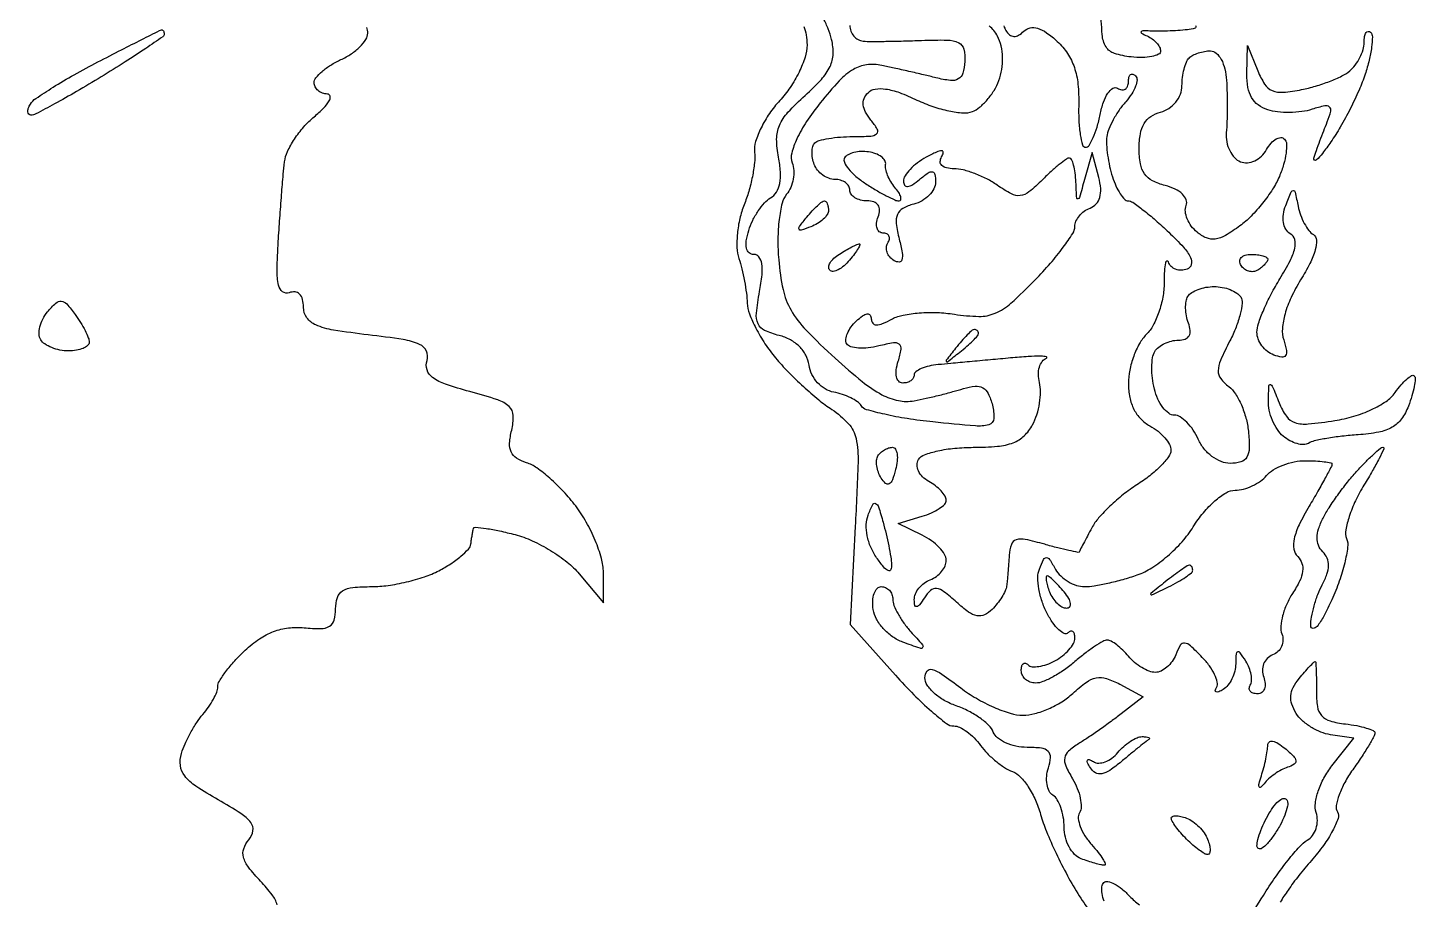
# Model space of a CAD drawing. Extents: x 0 to 102, y 0 to 135.
# Drawn here: x 41.39 to 52.35, y 63.18 to 70.06 of the extents above; entities that cross this region are included whole.
import ezdxf

# ---------------------------------------------------------------- set-up
doc = ezdxf.new("R2010")
doc.units = 0
doc.header["$MEASUREMENT"] = 0

msp = doc.modelspace()

# ---------------------------------------------------------------- linework, layer by layer
for points in [[(47.8836, 70.080741, 0.088139), (47.891612, 70.035643, 0.088466), (47.914664, 69.996129, 0.092169), (47.948988, 69.968237, 0.106529), (47.98935, 69.956354, 0.018665), (48.050806, 69.954096, 0.003159), (48.168244, 69.954908, 0.003449), (48.306279, 69.957688, 0.003062), (48.449851, 69.962449, -0.013321), (48.653726, 69.965025, -0.111188), (48.742891, 69.943633, -0.225437), (48.783497, 69.892421, -0.075675), (48.790921, 69.794765, -0.050789), (48.774436, 69.702431, -0.197831), (48.739182, 69.657821, -0.159904), (48.677161, 69.645618, -0.030776), (48.56307, 69.666897, 0.003326), (48.465642, 69.690663, 0.001974), (48.349219, 69.717759, 0.001976), (48.232888, 69.743866, 0.003404), (48.135818, 69.764557, 0.081507), (48.015102, 69.769454, 0.10651), (47.911018, 69.733298, 0.068997), (47.800398, 69.643049, 0.017939), (47.649876, 69.468924, 0.022609), (47.541527, 69.320861, 0.037136), (47.465454, 69.185586, 0.044592), (47.424199, 69.072188, 0.157843), (47.428273, 68.995816, -0.079919), (47.440793, 68.936174, -0.056122), (47.436348, 68.867594, -0.055572), (47.416606, 68.800919, -0.073588), (47.383786, 68.746881, 0.114764), (47.348363, 68.676133, 0.02897), (47.32545, 68.548588, 0.027627), (47.315453, 68.394002, 0.023118), (47.321516, 68.229693, 0.032253), (47.356312, 67.995657, 0.077339), (47.41899, 67.832341, 0.062402), (47.53686, 67.675821, 0.01556), (47.767345, 67.452518, 0.014479), (47.981289, 67.268814, 0.046771), (48.137135, 67.165127, 0.072549), (48.266698, 67.118016, 0.09768), (48.3912, 67.116875, 0.008699), (48.485185, 67.136218, 0.00566), (48.593065, 67.16167, 0.005692), (48.697797, 67.188904, 0.010784), (48.781399, 67.213611, -0.051718), (48.872126, 67.23253, -0.156936), (48.933045, 67.219603, -0.152144), (48.976141, 67.173192, -0.047697), (49.009147, 67.083081, -0.077611), (49.019977, 66.97608, -0.320445), (48.981636, 66.928106, -0.090483), (48.875664, 66.917917, -0.00488), (48.539081, 66.949779, -0.012326), (48.336793, 66.975978, -0.017503), (48.158641, 67.009952, -0.013628), (48.01543, 67.046627, -0.184311), (47.972934, 67.078432, 0.101992), (47.943238, 67.109238, 0.036001), (47.890014, 67.140315, 0.033945), (47.824919, 67.16697, 0.033764), (47.7567, 67.184628, -0.089428), (47.689147, 67.210376, -0.07193), (47.628899, 67.259713, -0.07052), (47.584083, 67.32519, -0.079466), (47.561509, 67.397958, 0.085257), (47.536264, 67.476142, 0.076841), (47.485717, 67.544631, 0.072149), (47.413595, 67.598057, 0.061983), (47.325486, 67.632202, -0.045617), (47.210597, 67.672465, -0.18246), (47.158983, 67.724472, -0.132298), (47.14563, 67.808506, -0.019992), (47.170543, 67.978558, 0.020233), (47.189878, 68.110982, 0.063925), (47.187806, 68.200452, 0.125333), (47.165835, 68.252391, 0.234469), (47.125914, 68.2722, -0.176918), (47.088194, 68.285978, -0.16653), (47.06707, 68.321192, -0.094227), (47.065745, 68.380308, -0.033881), (47.085281, 68.46255, -0.039017), (47.116231, 68.540275, -0.033604), (47.160249, 68.616421, -0.035032), (47.209904, 68.680221, -0.077731), (47.257524, 68.719066, 0.126297), (47.303229, 68.764313, 0.087102), (47.32938, 68.832669, 0.06478), (47.335105, 68.924507, 0.032579), (47.31976, 69.039848, -0.048719), (47.305468, 69.182245, -0.102868), (47.327674, 69.290489, -0.083964), (47.395026, 69.394443, -0.024892), (47.530382, 69.52797, 0.024913), (47.658538, 69.654406, 0.074975), (47.726966, 69.756017, 0.101105), (47.751317, 69.85489, 0.072168), (47.739434, 69.968588, 0.030845), (47.712645, 70.052249, 0.030411), (47.675661, 70.132388, 0.031896)], [(50.61323, 70.078597, -0.575354), (50.609013, 70.059195, -0.052202), (50.5485, 70.046406, -0.010138), (50.474445, 70.040195, -0.007335), (50.391726, 70.03616, -0.007413), (50.312997, 70.034645, -0.015985), (50.2524, 70.036315, 0.012456), (50.196628, 70.038246, 0.27866), (50.183277, 70.030355, 0.416566), (50.186895, 70.01849, 0.017018), (50.23125, 69.996988, -0.052364), (50.271697, 69.973724, -0.054124), (50.305936, 69.942789, -0.059943), (50.329298, 69.909232, -0.122715), (50.337, 69.878321, -0.288014), (50.320776, 69.852493, -0.062943), (50.268659, 69.835026, -0.047458), (50.19351, 69.827272, -0.028958), (50.10435, 69.831728, -0.049199), (49.972546, 69.859291, -0.182877), (49.906998, 69.910821, -0.116847), (49.875796, 70.008167, -0.015147), (49.865412, 70.227807, 0.031074)], [(43.362427, 63.137036, 0.086887), (43.320857, 63.216804, 0.025113), (43.2306, 63.3231, -0.023092), (43.135309, 63.434411, -0.096728), (43.095667, 63.51265, -0.153349), (43.097574, 63.580271, -0.090293), (43.137583, 63.651358, 0.13477), (43.169662, 63.722276, 0.206028), (43.153236, 63.786742, 0.087103), (43.074871, 63.858462, 0.013841), (42.895558, 63.965878, -0.018259), (42.720368, 64.072938, -0.079448), (42.631116, 64.155028, -0.137357), (42.597124, 64.236424, -0.104715), (42.605464, 64.333089, -0.032325), (42.634204, 64.409589, -0.019999), (42.677197, 64.495501, -0.020033), (42.726678, 64.577296, -0.033723), (42.775307, 64.641061, 0.02816), (42.820044, 64.698391, 0.028497), (42.857863, 64.760165, 0.029724), (42.884366, 64.817508, 0.093652), (42.8922, 64.858964, -0.139132), (42.904888, 64.90368, -0.023067), (42.955875, 64.97835, -0.02379), (43.025971, 65.062797, -0.019061), (43.108966, 65.146947, -0.039793), (43.221074, 65.236616, -0.057697), (43.333409, 65.295074, -0.061844), (43.449898, 65.323709, -0.055562), (43.574266, 65.324518, 0.026858), (43.705058, 65.317867, 0.135486), (43.774852, 65.33735, 0.194067), (43.811108, 65.385454, 0.065719), (43.8228, 65.474024, -0.078913), (43.836901, 65.562815, -0.178327), (43.878454, 65.615485, -0.114175), (43.959139, 65.642452, -0.023799), (44.10923, 65.6496, 0.035716), (44.236547, 65.658706, 0.02266), (44.382702, 65.686529, 0.022738), (44.524447, 65.72712, 0.038573), (44.63798, 65.775317, 0.024164), (44.731528, 65.82974, 0.030329), (44.812225, 65.889304, 0.031306), (44.871767, 65.945793, 0.157908), (44.890875, 65.986817, -0.006319), (44.8957, 66.022262, -0.006186), (44.90145, 66.057824, -0.006108), (44.907262, 66.088899, -0.023144), (44.912025, 66.108081, -0.35937), (44.928295, 66.119001, -0.011512), (45.012686, 66.108663, -0.017399), (45.117457, 66.08963, -0.010585), (45.23985, 66.060241, -0.043551), (45.375213, 66.011766, -0.029589), (45.5197, 65.934682, -0.029869), (45.651336, 65.84288, -0.051452), (45.74703, 65.74981), (45.93696, 65.5227), (45.93738, 65.760995, 0.068703), (45.92216, 65.872692, 0.030415), (45.873342, 66.013637, 0.029391), (45.802588, 66.158993, 0.034972), (45.718789, 66.286428, 0.025139), (45.622534, 66.400272, 0.024471), (45.51451, 66.504962, 0.025238), (45.410656, 66.587296, 0.078292), (45.33092, 66.627159, -0.063781), (45.251928, 66.663839, -0.145748), (45.20907, 66.71278, -0.126753), (45.196623, 66.782118, -0.042865), (45.213117, 66.884177, 0.067705), (45.226002, 67.000088, 0.203006), (45.193819, 67.071184, 0.108058), (45.103111, 67.124316, 0.013315), (44.881765, 67.189879, -0.016184), (44.690144, 67.247836, -0.075892), (44.588176, 67.300607, -0.15921), (44.544841, 67.360549, -0.15562), (44.544734, 67.435129, 0.186574), (44.540126, 67.509871, 0.184613), (44.486425, 67.562487, 0.064558), (44.356189, 67.600099, 0.009166), (44.079556, 67.637357, -0.010758), (43.80684, 67.674971, -0.061111), (43.666311, 67.715479, -0.137606), (43.595492, 67.772305, -0.156533), (43.569, 67.854851, 0.059596), (43.561509, 67.917477, 0.135646), (43.538539, 67.958759, 0.176335), (43.502263, 67.976029, 0.115927), (43.455962, 67.969713, -0.264243), (43.404612, 67.977488, -0.17555), (43.372364, 68.02935, -0.057374), (43.361089, 68.148809, -0.010123), (43.37028, 68.374218, -0.002215), (43.382385, 68.558953, -0.002212), (43.396131, 68.743656, -0.002163), (43.409545, 68.904841, -0.008742), (43.419868, 69.002939, -0.078739), (43.443363, 69.084805, -0.035863), (43.497697, 69.182325, -0.034374), (43.57102, 69.279029, -0.039917), (43.6536, 69.359674, 0.023857), (43.72771, 69.427542, 0.061907), (43.771908, 69.484728, 0.170638), (43.779082, 69.520804, 0.365727), (43.75935, 69.538385, -0.07983), (43.718955, 69.545984, -0.089137), (43.684664, 69.565757, -0.097837), (43.661717, 69.594433, -0.120535), (43.6536, 69.627614, -0.171894), (43.667676, 69.667348, -0.044326), (43.715728, 69.716951, -0.039814), (43.784139, 69.767155, -0.031507), (43.8651, 69.810393, 0.041165), (43.946026, 69.855639, 0.047285), (44.014472, 69.91174, 0.053401), (44.061688, 69.969771, 0.145081), (44.0766, 70.02008, 0.077544), (44.069845, 70.063371, 0.090101)], [(47.520349, 70.072552, -0.058062), (47.53901, 70.005578, -0.038958), (47.5452, 69.926259, -0.078745), (47.529996, 69.830319, -0.03534), (47.48193, 69.711696, -0.033866), (47.412243, 69.590922, -0.039111), (47.329814, 69.486712, 0.037021), (47.248627, 69.384949, 0.03613), (47.182599, 69.271521, 0.038415), (47.139675, 69.16347, 0.099593), (47.131114, 69.080503, -0.051), (47.130594, 68.996723, -0.021946), (47.113654, 68.886131, -0.021443), (47.085137, 68.768971, -0.026507), (47.048245, 68.662876, 0.040375), (47.014488, 68.556369, 0.032735), (46.995297, 68.438042, 0.033832), (46.992192, 68.325972, 0.069785), (47.007795, 68.239876, -0.020603), (47.030918, 68.158675, -0.013056), (47.051446, 68.062417, -0.013111), (47.06668, 67.966668, -0.023523), (47.073399, 67.887369, 0.082033), (47.090583, 67.803113, 0.028104), (47.141681, 67.689021, 0.027055), (47.213258, 67.567242, 0.028125), (47.296719, 67.455543, 0.019201), (47.396272, 67.345708, 0.013387), (47.516453, 67.229338, 0.013527), (47.637902, 67.123789, 0.0271), (47.740279, 67.04848, -0.06169), (47.872865, 66.936062, -0.137317), (47.932455, 66.819153, -0.058324), (47.948005, 66.629796, -0.00462), (47.925893, 66.125491), (47.884766, 65.351068), (48.243733, 64.94994, 0.013042), (48.388589, 64.796328, 0.01801), (48.526908, 64.666788, 0.01474), (48.646516, 64.568646, 0.16717), (48.703653, 64.549306, -0.114461), (48.750172, 64.538755, -0.04395), (48.807424, 64.504529, -0.040604), (48.865394, 64.454921, -0.039533), (48.915153, 64.396179, 0.037904), (48.96793, 64.333461, 0.02771), (49.035169, 64.272056, 0.028218), (49.105811, 64.220738, 0.053841), (49.168482, 64.189355, -0.116168), (49.228829, 64.149127, -0.042876), (49.292403, 64.068191, -0.039629), (49.349224, 63.964404, -0.038091), (49.389836, 63.851589, 0.030116), (49.435791, 63.717255, 0.013231), (49.511835, 63.545262, 0.01304), (49.60237, 63.366514, 0.017049), (49.694817, 63.208371, 0.020164), (49.792099, 63.067213, 0.022495)], [(49.100575, 70.076565, 0.083957), (49.114856, 70.041429, 0.080524), (49.145234, 70.00639, 0.164077), (49.178789, 69.993354, 0.147571), (49.215963, 70.002755, 0.06124), (49.257214, 70.034974, -0.148404), (49.306351, 70.06123, -0.123804), (49.365693, 70.058244, -0.080997), (49.436842, 70.023147, -0.032541), (49.521093, 69.954321, -0.058849), (49.602476, 69.858327, -0.064931), (49.656081, 69.749027, -0.056591), (49.684601, 69.617307, -0.031606), (49.690672, 69.453176, 0.017742), (49.691862, 69.324765, 0.029068), (49.703028, 69.216599, 0.029105), (49.720879, 69.136464, 0.335117), (49.745069, 69.1182, 0.259057), (49.772689, 69.13354, 0.034858), (49.804931, 69.194401, 0.033038), (49.835664, 69.278221, 0.022), (49.860131, 69.377607, -0.03361), (49.886259, 69.474038, -0.063977), (49.921844, 69.545941, -0.105327), (49.96074, 69.583928, -0.286815), (49.997606, 69.584114, 0.098563), (50.030246, 69.571937, 0.175818), (50.058057, 69.577213, 0.169663), (50.076677, 69.59936, 0.090994), (50.0832, 69.634907, -0.054176), (50.087105, 69.670845, -0.163066), (50.099615, 69.691725, -0.257235), (50.117867, 69.695504, -0.122107), (50.139081, 69.682719, -0.219732), (50.150916, 69.650577, -0.07018), (50.139524, 69.59961, -0.054826), (50.108893, 69.539247, -0.037633), (50.062117, 69.478269, 0.03147), (50.01003, 69.412071, 0.026524), (49.963355, 69.336065, 0.027366), (49.928187, 69.261932, 0.064216), (49.912458, 69.2028, 0.047992), (49.910237, 69.140832, 0.019843), (49.918603, 69.057262, 0.019416), (49.934736, 68.967732, 0.023669), (49.956989, 68.88555, 0.027731), (49.985028, 68.812658, 0.038266), (50.018581, 68.751115, 0.042642), (50.05254, 68.707439, 0.209143), (50.08052, 68.6952, -0.153417), (50.117003, 68.683736, -0.011918), (50.200531, 68.622481, -0.015402), (50.29799, 68.542472, -0.011135), (50.401745, 68.447647, -0.016525), (50.517811, 68.329148, -0.070219), (50.57383, 68.247574, -0.181481), (50.579453, 68.19291, -0.241496), (50.546659, 68.1563, -0.086476), (50.500528, 68.147242, -0.097975), (50.456167, 68.155038, -0.105298), (50.420498, 68.178362, -0.115538), (50.398866, 68.213503, 0.418117), (50.386553, 68.219557, 0.264823), (50.375089, 68.206432, 0.03871), (50.367393, 68.144092, 0.011364), (50.3652, 68.047607, -0.046055), (50.354813, 67.935075, -0.0372), (50.323781, 67.817695, -0.038513), (50.278273, 67.712935, -0.07479), (50.2242, 67.639714, 0.069954), (50.170155, 67.567986, 0.038926), (50.124619, 67.468229, 0.037951), (50.093572, 67.357999, 0.04971), (50.0832, 67.253934, 0.049457), (50.094161, 67.143395, 0.06751), (50.126794, 67.048889, 0.074325), (50.180218, 66.973368, 0.079001), (50.2524, 66.9186, -0.044326), (50.31689, 66.876349, -0.048261), (50.37094, 66.824457, -0.053851), (50.407539, 66.771158, -0.132218), (50.418341, 66.725273, -0.155358), (50.40052, 66.674885, -0.032316), (50.33837, 66.602987, -0.031057), (50.252138, 66.525617, -0.024989), (50.150673, 66.4533, 0.025745), (50.042707, 66.376102, 0.021863), (49.936944, 66.2841, 0.022434), (49.847961, 66.191648, 0.056044), (49.794382, 66.1149, 0.002163), (49.758772, 66.048643, 0.003105), (49.727844, 65.989615, 0.001668), (49.702166, 65.939446, 0.048206), (49.696897, 65.925997, -0.387746), (49.687442, 65.920148, -0.005113), (49.613819, 65.934773, -0.011393), (49.525626, 65.955339, -0.006855), (49.421947, 65.983541, 0.015931), (49.268948, 66.022191, 0.129164), (49.197309, 66.019229, 0.239945), (49.158969, 65.982111, 0.06658), (49.142025, 65.897494, -0.002867), (49.1372, 65.829082, -0.002611), (49.13145, 65.758559, -0.002611), (49.125651, 65.695566, -0.00845), (49.120875, 65.65383, -0.077655), (49.109698, 65.615795, -0.028718), (49.08293, 65.566592, -0.027631), (49.047036, 65.515336, -0.029818), (49.006549, 65.469709, -0.084748), (48.946215, 65.426972, -0.162416), (48.887996, 65.419644, -0.108252), (48.820575, 65.449147, -0.026859), (48.726434, 65.525565, 0.018868), (48.626222, 65.609602, 0.130561), (48.567691, 65.634379, 0.223197), (48.520953, 65.620004, 0.067403), (48.471931, 65.561636, -0.017202), (48.433988, 65.505984, -0.189671), (48.411599, 65.491849, -0.413642), (48.397036, 65.501731, -0.044587), (48.392495, 65.546505, -0.104426), (48.401453, 65.591585, -0.067653), (48.428857, 65.637371, -0.063679), (48.469683, 65.676892, -0.069002), (48.5181, 65.703606, 0.066446), (48.566617, 65.730055, 0.062218), (48.607723, 65.768818, 0.066545), (48.635569, 65.813477, 0.106564), (48.645, 65.857223, 0.14034), (48.631591, 65.904056, 0.052183), (48.589085, 65.958601, 0.046521), (48.527482, 66.011718, 0.041204), (48.45465, 66.055003), (48.2643, 66.147861), (48.45465, 66.204698, 0.031915), (48.527528, 66.231629, 0.043005), (48.589085, 66.265556, 0.04963), (48.632209, 66.301067, 0.198223), (48.645, 66.332063, 0.143477), (48.635489, 66.364525, 0.045678), (48.604234, 66.404688, 0.041286), (48.559331, 66.445334, 0.035751), (48.506222, 66.480256, -0.069387), (48.457614, 66.517114, -0.088506), (48.425592, 66.56323, -0.104964), (48.414815, 66.611148, -0.142359), (48.426615, 66.65366, -0.169705), (48.472421, 66.690779, -0.031677), (48.577894, 66.721276, -0.030713), (48.711469, 66.742386, -0.023837), (48.858516, 66.7494, 0.021585), (49.049962, 66.757668, 0.069336), (49.174063, 66.786043, 0.099513), (49.260066, 66.840154, 0.080027), (49.326429, 66.927249, 0.046901), (49.359856, 67.006829, 0.035778), (49.381629, 67.098825, 0.036691), (49.389524, 67.188789, 0.067592), (49.380686, 67.261593, -0.060893), (49.372253, 67.324085, -0.073988), (49.380209, 67.382576, -0.087641), (49.402693, 67.428215, -0.147465), (49.436531, 67.453694, 0.744191), (49.435919, 67.463654, 0.056637), (49.393043, 67.468683, 0.017086), (49.292595, 67.465613, 0.006466), (49.1526, 67.45472, 0.000189), (48.992887, 67.440152, 0.000171), (48.827815, 67.424975, 0.000171), (48.680036, 67.411285, 0.000548), (48.58155, 67.40202, 0.031236), (48.508643, 67.390451, 0.046294), (48.447115, 67.370584, 0.056861), (48.404213, 67.346108, 0.239092), (48.3912, 67.32045, -0.140981), (48.384239, 67.296254, -0.099845), (48.364674, 67.275638, -0.084909), (48.335414, 67.261753, -0.068526), (48.300899, 67.257, -0.208039), (48.269745, 67.270549, -0.137637), (48.251573, 67.30573, -0.085663), (48.24979, 67.360879, -0.042212), (48.265349, 67.429506, 0.032055), (48.288789, 67.523961, 0.279094), (48.273985, 67.562681, 0.210465), (48.228256, 67.574182, 0.01936), (48.11108, 67.549551, -0.034193), (48.027932, 67.534631, -0.045023), (47.95093, 67.533153, -0.052304), (47.890114, 67.543924, -0.188615), (47.859409, 67.567395, -0.166089), (47.851742, 67.602316, -0.071295), (47.863956, 67.649092, -0.059425), (47.89278, 67.699849, -0.047422), (47.93478, 67.746785, -0.031112), (47.984338, 67.78718, -0.117761), (48.021116, 67.802178, -0.276395), (48.043394, 67.793111, -0.162645), (48.0528, 67.764959, 0.160491), (48.064116, 67.730613, 0.234922), (48.091939, 67.716383, 0.102649), (48.141513, 67.726085, 0.023389), (48.219156, 67.763078, -0.075085), (48.305461, 67.793754, -0.028949), (48.431762, 67.810746, -0.02787), (48.573135, 67.813593, -0.030752), (48.709315, 67.800331, 0.034915), (48.902523, 67.783136, 0.105651), (49.031484, 67.808147, 0.083134), (49.155923, 67.887551, 0.016527), (49.346658, 68.07136, 0.014212), (49.466735, 68.202229, 0.018744), (49.568097, 68.328472, 0.01639), (49.64377, 68.437611, 0.14436), (49.6602, 68.493332, -0.106863), (49.669141, 68.53469, -0.066524), (49.695548, 68.576932, -0.06215), (49.734526, 68.613618, -0.066238), (49.780533, 68.638674, 0.116308), (49.828881, 68.671607, 0.11706), (49.857281, 68.722598, 0.08973), (49.864012, 68.792391, 0.044429), (49.84876, 68.880375), (49.796655, 69.0759), (49.73686, 68.8644, -0.001769), (49.696229, 68.722602, -0.252041), (49.68444, 68.710599, -0.48805), (49.674908, 68.717226, -0.002739), (49.668633, 68.84325, 0.020889), (49.66234, 68.916202, 0.033176), (49.650252, 68.977685, 0.035707), (49.634839, 69.02241, 0.300472), (49.6179, 69.0336, 0.158068), (49.593255, 69.025609, 0.012315), (49.537494, 68.983069, 0.015844), (49.472553, 68.927472, 0.011421), (49.403579, 68.861579, -0.024515), (49.297833, 68.765724, -0.143343), (49.229502, 68.736623, -0.153868), (49.158814, 68.750033, -0.029558), (49.046355, 68.819279, 0.034095), (48.964046, 68.868937, 0.027697), (48.869916, 68.910894, 0.028521), (48.778488, 68.939869, 0.06255), (48.705783, 68.949, -0.053296), (48.647154, 68.955267, -0.137644), (48.609873, 68.974988, -0.209035), (48.597168, 69.00516, -0.13582), (48.607916, 69.04204, 0.094818), (48.621147, 69.076715, 0.474034), (48.609403, 69.09038, 0.104615), (48.568829, 69.080757, 0.012512), (48.486009, 69.039064, 0.03685), (48.417354, 68.995534, 0.042537), (48.359301, 68.944232, 0.047302), (48.318972, 68.893065, 0.144227), (48.3066, 68.851065, 0.147621), (48.315983, 68.819977, 0.279249), (48.338845, 68.809216, 0.11965), (48.377599, 68.82305, 0.027929), (48.4335, 68.8644, -0.019351), (48.501756, 68.916724, -0.199473), (48.535667, 68.924362, -0.318349), (48.55522, 68.904681, -0.041462), (48.5604, 68.842326, -0.122227), (48.547478, 68.790254, -0.074906), (48.509705, 68.739098, -0.067607), (48.453797, 68.696577, -0.064951), (48.387822, 68.669804, 0.061577), (48.302569, 68.635874, 0.170614), (48.260084, 68.5885, 0.130311), (48.250296, 68.515839, 0.030172), (48.27326, 68.393519, -0.016576), (48.296469, 68.286082, -0.103332), (48.294995, 68.23011, -0.343528), (48.272661, 68.212169, -0.143096), (48.232958, 68.223127, -0.078613), (48.199073, 68.252281, -0.090635), (48.177819, 68.289176, -0.10078), (48.172318, 68.327933, -0.124049), (48.183313, 68.362646, 0.08716), (48.195314, 68.39272, 0.166025), (48.19215, 68.418266, 0.178851), (48.174404, 68.435287, 0.10301), (48.145048, 68.4414, -0.172457), (48.116007, 68.451724, -0.149855), (48.097953, 68.478677, -0.105471), (48.094557, 68.519725, -0.059765), (48.106806, 68.5683, 0.07771), (48.118269, 68.621739, 0.166138), (48.107025, 68.661884, 0.166102), (48.073563, 68.686759, 0.077669), (48.019551, 68.6952, -0.060338), (47.967562, 68.701497, -0.07906), (47.923536, 68.720051, -0.097154), (47.894056, 68.747533, -0.157984), (47.8836, 68.7798, 0.138107), (47.874516, 68.812061, 0.100138), (47.848982, 68.839549, 0.085896), (47.810791, 68.858056, 0.070083), (47.765751, 68.8644, -0.090687), (47.717297, 68.873261, -0.066671), (47.669148, 68.899247, -0.065331), (47.628593, 68.93768, -0.07901), (47.60238, 68.983029, -0.04759), (47.588715, 69.032157, -0.05155), (47.585085, 69.081666, -0.057779), (47.591321, 69.124294, -0.131935), (47.607429, 69.152229, -0.133196), (47.641728, 69.171893, -0.022272), (47.7166, 69.187945, -0.023042), (47.808612, 69.199094, -0.018628), (47.908059, 69.2028, 0.012752), (48.04857, 69.206384, 0.175), (48.094879, 69.225827, 0.353379), (48.100189, 69.26158, 0.040223), (48.049824, 69.333285, -0.048041), (48.007099, 69.39618, -0.09928), (47.989453, 69.452662, -0.123312), (47.996631, 69.503411, -0.100212), (48.027082, 69.549322, -0.158975), (48.083552, 69.578013, -0.076022), (48.165846, 69.578262, -0.051927), (48.274754, 69.550164, -0.022184), (48.413427, 69.491435, 0.028942), (48.538611, 69.4404, 0.031033), (48.665995, 69.405531, 0.032654), (48.778161, 69.389741, 0.110693), (48.850843, 69.400423, 0.082912), (48.908443, 69.434315, 0.041542), (48.96865, 69.493915, 0.039751), (49.02218, 69.567648, 0.046914), (49.060036, 69.645075, 0.051443), (49.083394, 69.733523, 0.046502), (49.089301, 69.827978, 0.047945), (49.077782, 69.918701, 0.06538), (49.049338, 69.995979, 0.097222), (48.984622, 70.076486, 0.127629)], [(51.013334, 62.991982, -0.003915), (51.14857, 63.211997, -0.013374), (51.244634, 63.35681, -0.015165), (51.344523, 63.490193, -0.014468), (51.435625, 63.597904, -0.07695), (51.495119, 63.646629, 0.10264), (51.536985, 63.684641, 0.07937), (51.564995, 63.739694, 0.075759), (51.575323, 63.80329, 0.079443), (51.565926, 63.865986, -0.110251), (51.559443, 63.939707, -0.048585), (51.581782, 64.035552, -0.04412), (51.626992, 64.138369, -0.041039), (51.690489, 64.234343), (51.862541, 64.453073), (51.679461, 64.480286, -0.058848), (51.602886, 64.501078, -0.043035), (51.524212, 64.540913, -0.043716), (51.455244, 64.592487, -0.070499), (51.408046, 64.648459, -0.058824), (51.373454, 64.721502, -0.102294), (51.365397, 64.787822, -0.099472), (51.38428, 64.853174, -0.053339), (51.430915, 64.923409, -0.005833), (51.474556, 64.974763, -0.008988), (51.513601, 65.01804, -0.00408), (51.547494, 65.053688, -0.203353), (51.556244, 65.0574, -0.396567), (51.561865, 65.05211, -0.003568), (51.565241, 64.989059, -0.00948), (51.567298, 64.913958, -0.005691), (51.567035, 64.82475, 0.041485), (51.575439, 64.702414, 0.144076), (51.608693, 64.631353, 0.143244), (51.675268, 64.589395, 0.040836), (51.79635, 64.565331, -0.017846), (51.885514, 64.551832, -0.028105), (51.960659, 64.533273, -0.027052), (52.016538, 64.512723, -0.299581), (52.029, 64.49379, -0.128434), (52.021695, 64.465821, -0.007755), (51.977726, 64.390163, -0.011192), (51.921316, 64.30105, -0.008013), (51.85445, 64.203887, 0.029467), (51.791599, 64.103606, 0.038513), (51.747096, 64.005001, 0.04267), (51.724581, 63.920934, 0.184544), (51.734101, 63.871057, -0.229826), (51.739406, 63.819109, -0.035618), (51.695902, 63.722016, -0.033621), (51.623725, 63.606807, -0.023416), (51.527951, 63.486836, 0.012185), (51.428237, 63.367526, 0.016297), (51.344078, 63.254304, 0.013488), (51.280533, 63.157238, 0.139053)], [(49.891536, 63.164941, -0.048722), (49.876013, 63.227927, -0.057134), (49.874426, 63.280616, -0.177163), (49.889171, 63.312371, -0.256321), (49.920549, 63.321515, -0.06708), (49.971529, 63.302777, -0.051056), (50.032212, 63.262303, -0.032644), (50.093964, 63.204136, 0.053175), (50.17027, 63.137946, 0.029086)]]:
    msp.add_lwpolyline(points, format="xyb")
for points in [[(42.44805, 70.044731, -0.177962), (42.456097, 70.043414, -0.119028), (42.462987, 70.036978, -0.088406), (42.467637, 70.026166, -0.057515), (42.4692, 70.012625, -0.245249), (42.458048, 69.991257, -0.002872), (42.323055, 69.898298, -0.007883), (42.162396, 69.792687, -0.004969), (41.971683, 69.674225, -0.004767), (41.776885, 69.55842, -0.007023), (41.603458, 69.460779, -0.003624), (41.455437, 69.381544, -0.121653), (41.416791, 69.372, -0.205112), (41.399637, 69.379346, -0.180624), (41.391936, 69.39735, -0.103124), (41.396394, 69.425196, -0.047364), (41.41275, 69.4583, -0.105523), (41.456541, 69.50402, -0.009272), (41.591538, 69.592108, -0.011823), (41.758607, 69.691337, -0.008928), (41.946493, 69.79263, -0.001053), (42.132168, 69.887999, -0.001658), (42.291993, 69.968998, -0.00039), (42.432315, 70.039391, -0.068638)], [(51.995132, 70.026268, -0.203608), (52.009565, 69.990513, -0.027501), (52.003528, 69.908008, -0.028086), (51.984543, 69.806098, -0.020233), (51.952476, 69.694918, -0.023544), (51.903916, 69.569101, -0.01353), (51.834302, 69.422178, -0.013498), (51.756203, 69.278031, -0.021875), (51.681321, 69.1605, -0.010729), (51.615336, 69.070467, -0.040306), (51.568435, 69.018531, -0.355916), (51.551969, 69.017345, -0.333126), (51.546661, 69.0336, -0.005042), (51.567662, 69.093435, -0.00244), (51.595674, 69.169581, -0.00242), (51.625631, 69.248631, -0.003479), (51.652982, 69.318313, 0.028422), (51.681365, 69.402784, 0.29247), (51.670925, 69.436327, 0.235918), (51.633159, 69.445434, 0.020153), (51.534198, 69.418362, -0.044445), (51.45216, 69.400146, -0.029534), (51.355959, 69.393341, -0.029733), (51.261005, 69.397891, -0.050041), (51.183, 69.4143, -0.081785), (51.108176, 69.452359, -0.102518), (51.056218, 69.5101, -0.089367), (51.026936, 69.590283, -0.048916), (51.019162, 69.694951), (51.024525, 69.9219), (51.104867, 69.721196, 0.048474), (51.158791, 69.617016, 0.14943), (51.218815, 69.566498, 0.122721), (51.304472, 69.552785, 0.027985), (51.450991, 69.573648, 0.022791), (51.561095, 69.600939, 0.020585), (51.672133, 69.638937, 0.02109), (51.76876, 69.681284, 0.059445), (51.830587, 69.721261, 0.058814), (51.874145, 69.767037, 0.043767), (51.910967, 69.826347, 0.044593), (51.93609, 69.889429, 0.072597), (51.9444, 69.946359, -0.037211), (51.947886, 69.993133, -0.1046), (51.959302, 70.023722, -0.241838), (51.976056, 70.033551, -0.21351)], [(50.7318, 69.8796, -0.185977), (50.776529, 69.862367, -0.084971), (50.815802, 69.812361, -0.065456), (50.844493, 69.737389, -0.044598), (50.857757, 69.64695, -0.008887), (50.861719, 69.544685, -0.006255), (50.862691, 69.429574, -0.006314), (50.860851, 69.319381, -0.01316), (50.856075, 69.233647, 0.067015), (50.859849, 69.160962, 0.066898), (50.882709, 69.091818, 0.072923), (50.920394, 69.036555, 0.115589), (50.967581, 69.00451, 0.111629), (51.022501, 68.996543, 0.088652), (51.08065, 69.011707, 0.081835), (51.133874, 69.047751, 0.07565), (51.174417, 69.099859, -0.048411), (51.209627, 69.150565, -0.082532), (51.2489, 69.183805, -0.122517), (51.285667, 69.194934, -0.211961), (51.314942, 69.183658, -0.190126), (51.331641, 69.145198, -0.042129), (51.327959, 69.072122, -0.038093), (51.30885, 68.982776, -0.028755), (51.274954, 68.888263, -0.042289), (51.221332, 68.786846, -0.025655), (51.142182, 68.676491, -0.025604), (51.051721, 68.574322, -0.040607), (50.963421, 68.497849, -0.024854), (50.848433, 68.422039, -0.096979), (50.768528, 68.39379, -0.137986), (50.699526, 68.402654, -0.072807), (50.625204, 68.447953, -0.060589), (50.579778, 68.496032, -0.06203), (50.547621, 68.553235, -0.068541), (50.532915, 68.610508, -0.120802), (50.539018, 68.658696, 0.185108), (50.539033, 68.703795, 0.111645), (50.508991, 68.748847, 0.080305), (50.451533, 68.788161, 0.048509), (50.373668, 68.815954, -0.05762), (50.273559, 68.853752, -0.121536), (50.211428, 68.908027, -0.110468), (50.178178, 68.988721, -0.042728), (50.1678, 69.109945, -0.042406), (50.17745, 69.223525, -0.091211), (50.20758, 69.305698, -0.110992), (50.260239, 69.361723, -0.08508), (50.337, 69.396513, 0.081639), (50.402706, 69.425752, 0.076288), (50.457358, 69.475045, 0.078202), (50.493657, 69.537206, 0.093383), (50.5062, 69.60378, -0.031213), (50.510358, 69.670325, -0.031706), (50.522768, 69.73548, -0.033421), (50.54088, 69.79043, -0.100377), (50.5626, 69.8232, -0.077955), (50.592289, 69.844838, -0.038133), (50.635568, 69.863033, -0.036641), (50.684474, 69.875442, -0.043841)], [(48.031986, 69.08145, 0.045474), (47.972372, 69.084723, 0.050694), (47.915352, 69.076842, 0.057237), (47.869021, 69.059773, 0.138343), (47.842362, 69.035319, 0.255928), (47.840501, 68.999883, 0.058612), (47.873804, 68.947432, 0.046646), (47.931695, 68.888447, 0.030385), (48.00825, 68.831354, 0.011312), (48.091892, 68.779215, 0.014441), (48.171349, 68.735195, 0.012368), (48.239108, 68.702272, 0.1073), (48.271682, 68.6952, 0.320874), (48.284827, 68.704604, 0.15722), (48.285194, 68.726264, 0.069882), (48.269392, 68.760314, 0.029681), (48.239553, 68.80095, -0.039068), (48.207002, 68.847068, -0.037969), (48.181669, 68.898118, -0.040506), (48.166525, 68.946428, -0.101133), (48.165744, 68.983235, 0.188056), (48.159764, 69.014097, 0.093839), (48.132209, 69.043657, 0.071837), (48.087484, 69.067508, 0.050236)], [(51.422937, 68.6529, 0.03868), (51.442156, 68.584106, 0.035917), (51.472117, 68.517292, 0.037932), (51.507627, 68.461791, 0.091123), (51.543405, 68.428856, -0.251918), (51.567678, 68.385959, -0.073842), (51.557833, 68.308277, -0.048596), (51.516569, 68.202073, -0.021471), (51.442911, 68.070587, 0.028512), (51.368156, 67.932625, 0.04115), (51.319646, 67.802685, 0.04846), (51.29901, 67.688114, 0.097479), (51.309324, 67.597214, -0.025746), (51.331338, 67.513058, -0.199319), (51.323853, 67.473949, -0.296682), (51.293934, 67.460896, -0.050286), (51.230832, 67.478084, -0.077584), (51.180206, 67.507155, -0.065071), (51.137302, 67.551872, -0.066753), (51.108289, 67.604797, -0.092295), (51.0984, 67.657916, -0.082445), (51.10974, 67.726222, -0.019128), (51.151692, 67.835259, -0.019234), (51.210374, 67.958624, -0.017779), (51.279819, 68.08047, 0.018138), (51.360656, 68.222543, 0.063794), (51.397005, 68.321015, 0.121626), (51.395924, 68.389222, 0.192138), (51.361553, 68.435619, -0.120801), (51.325563, 68.472235, -0.094682), (51.306532, 68.52477, -0.079146), (51.306481, 68.589114, -0.054344), (51.325685, 68.659664, -0.004993), (51.369139, 68.767107, -0.32196), (51.385383, 68.777145, -0.332932), (51.399605, 68.764866, -0.005176)], [(47.682459, 68.6952, -0.217663), (47.69468, 68.689615, -0.078541), (47.705017, 68.673008, -0.05972), (47.712061, 68.648578, -0.040372), (47.7144, 68.619651, -0.148172), (47.704464, 68.58686, -0.058677), (47.673608, 68.550642, -0.05126), (47.628663, 68.516791, -0.0442), (47.575534, 68.490815, -0.012731), (47.499371, 68.463792, -0.389672), (47.482495, 68.471484, -0.27071), (47.485362, 68.493631, -0.008807), (47.543593, 68.566363, -0.013646), (47.586877, 68.615713, -0.018888), (47.628491, 68.657354, -0.015689), (47.664648, 68.688847, -0.172995)], [(47.957409, 68.355505, -0.546793), (47.962798, 68.347813, -0.036148), (47.948226, 68.318542, -0.026491), (47.920765, 68.277272, -0.013159), (47.881903, 68.227856, -0.039407), (47.837345, 68.182041, -0.06172), (47.791947, 68.151166, -0.085026), (47.752684, 68.138835, -0.234162), (47.725944, 68.147856, -0.225585), (47.717115, 68.172685, -0.108439), (47.727935, 68.205542, -0.073916), (47.75735, 68.24179, -0.044429), (47.80145, 68.275504, -0.009856), (47.851411, 68.305739, -0.012634), (47.898599, 68.33147, -0.01054), (47.938751, 68.351009, -0.097989)], [(51.051107, 68.2722, -0.026751), (51.101646, 68.269494, -0.042195), (51.144256, 68.261241, -0.051652), (51.174287, 68.249286, -0.279105), (51.183, 68.234893, -0.145859), (51.177745, 68.217262, -0.040575), (51.159866, 68.194247, -0.037297), (51.134388, 68.170288, -0.031646), (51.104246, 68.148913, -0.108373), (51.070127, 68.136933, -0.099685), (51.033016, 68.139794, -0.095498), (50.998625, 68.157094, -0.090427), (50.972353, 68.18622, -0.136093), (50.962856, 68.218872, -0.190788), (50.973567, 68.246943, -0.140899), (51.004517, 68.265888, -0.067432)], [(50.76, 68.0184, -0.046929), (50.824667, 68.012317, -0.046339), (50.887353, 67.994279, -0.050279), (50.939098, 67.96778, -0.111324), (50.969964, 67.936285, -0.16602), (50.981017, 67.887892, -0.034563), (50.965748, 67.800825, -0.032786), (50.932831, 67.697442, -0.025869), (50.884344, 67.590458, 0.014591), (50.810144, 67.436091, 0.099628), (50.791785, 67.354101, 0.171171), (50.811931, 67.292768, 0.065419), (50.876492, 67.228423, -0.087656), (50.927639, 67.17273, -0.038912), (50.974762, 67.084429, -0.036959), (51.011293, 66.980677, -0.041111), (51.030555, 66.8763, -0.025982), (51.03697, 66.743766, -0.128568), (51.017978, 66.672182, -0.193463), (50.971224, 66.634871, -0.072961), (50.8869, 66.6225, -0.09719), (50.815453, 66.63652, -0.064596), (50.742631, 66.677883, -0.061247), (50.678911, 66.739412, -0.066878), (50.634189, 66.81285, 0.043032), (50.594455, 66.885678, 0.048961), (50.544299, 66.947285, 0.055402), (50.491768, 66.989674, 0.143031), (50.445451, 67.0032, -0.16536), (50.401367, 67.018189, -0.066438), (50.355895, 67.063916, -0.055981), (50.315973, 67.130807, -0.045113), (50.288347, 67.209892, -0.031921), (50.272569, 67.295584, -0.032431), (50.267941, 67.382131, -0.034264), (50.273979, 67.457518, -0.101636), (50.291728, 67.505992, -0.089445), (50.322485, 67.540223, -0.053241), (50.369223, 67.569136, -0.051068), (50.423752, 67.588768, -0.060959), (50.477944, 67.5954, 0.083321), (50.530575, 67.604232, 0.178223), (50.562027, 67.62994, 0.16091), (50.571177, 67.672104, 0.065352), (50.557277, 67.729934, -0.044889), (50.541043, 67.7871, -0.041972), (50.534789, 67.847558, -0.044764), (50.538644, 67.902319, -0.098775), (50.553218, 67.941434, -0.116674), (50.582784, 67.970972, -0.049116), (50.633582, 67.995791, -0.045016), (50.695567, 68.012703, -0.044123)], [(41.766799, 67.79837, -0.019647), (41.808982, 67.735651, -0.021715), (41.844628, 67.67183, -0.02173), (41.870109, 67.615152, -0.095046), (41.877, 67.57923, -0.219961), (41.864894, 67.553042, -0.07763), (41.828764, 67.530901, -0.059026), (41.775669, 67.51581, -0.039775), (41.712793, 67.5108, -0.048823), (41.645932, 67.517344, -0.047157), (41.58079, 67.53674, -0.050939), (41.526748, 67.565248, -0.10792), (41.49401, 67.599106, -0.133092), (41.481102, 67.642527, -0.066585), (41.487361, 67.699904, -0.058863), (41.510545, 67.761644, -0.054031), (41.548016, 67.818245, -0.030927), (41.613595, 67.887999, -0.214449), (41.656863, 67.902912, -0.190533), (41.699931, 67.881189, -0.023935)], [(48.866859, 67.68, 0.184603), (48.848898, 67.673135, 0.013803), (48.810193, 67.63651, 0.017649), (48.765613, 67.588666, 0.012436), (48.718809, 67.53195, 0.001576), (48.644354, 67.436394, 0.377591), (48.645, 67.4262, 0.377591), (48.655194, 67.425554, 0.001576), (48.75075, 67.500009, 0.012436), (48.807466, 67.546813, 0.017649), (48.85531, 67.591393, 0.013803), (48.891935, 67.630098, 0.184603), (48.8988, 67.648059, 0.099038), (48.896362, 67.660249, 0.097945), (48.889417, 67.670617, 0.097945), (48.879049, 67.677562, 0.099038)], [(52.339295, 67.313305, -0.222769), (52.347929, 67.289431, -0.024082), (52.339554, 67.229793, -0.025904), (52.32158, 67.156176, -0.018017), (52.294063, 67.075123, -0.065853), (52.239106, 66.97328, -0.106731), (52.1662, 66.9078, -0.084084), (52.059879, 66.868826, -0.029093), (51.897117, 66.848305, 0.011704), (51.769574, 66.836712, 0.013962), (51.650049, 66.819627, 0.012758), (51.550735, 66.799968, 0.083353), (51.503815, 66.780832, -0.144977), (51.466348, 66.770639, -0.063824), (51.415063, 66.778379, -0.055527), (51.358837, 66.801374, -0.048431), (51.306194, 66.837076, -0.074389), (51.259413, 66.889396, -0.046424), (51.220763, 66.962156, -0.045563), (51.195397, 67.042888, -0.060865), (51.188362, 67.119309, -0.004348), (51.192901, 67.237199, -0.461905), (51.204169, 67.245911, -0.247907), (51.219393, 67.233263, -0.002599), (51.272986, 67.101518, 0.056997), (51.330766, 66.994488, 0.164189), (51.397703, 66.945021, 0.10209), (51.501588, 66.933812, 0.01515), (51.711773, 66.960499, 0.032851), (51.863119, 66.994704, 0.036564), (52.003166, 67.047585, 0.040084), (52.117495, 67.112178, 0.089154), (52.188878, 67.181704, -0.021416), (52.236321, 67.242387, -0.036424), (52.281563, 67.288194, -0.043689), (52.319226, 67.315738, -0.34519)], [(48.219073, 66.7494, -0.266792), (48.242831, 66.735751, -0.096278), (48.256155, 66.697597, -0.063501), (48.257132, 66.640637, -0.036542), (48.244643, 66.573048, -0.023786), (48.219332, 66.492185, -0.17244), (48.193731, 66.461318, -0.331649), (48.165331, 66.464271, -0.068391), (48.131245, 66.505559, -0.050913), (48.108606, 66.552207, -0.051572), (48.095981, 66.602268, -0.056652), (48.094566, 66.64816, -0.118348), (48.105675, 66.681911, -0.067852), (48.126943, 66.707728, -0.052392), (48.156191, 66.729575, -0.053436), (48.188563, 66.744425, -0.081004)], [(52.092947, 66.7494, -0.546115), (52.099932, 66.738528, -0.009259), (52.063133, 66.66179, -0.014126), (52.011327, 66.565571, -0.007854), (51.943073, 66.451152, 0.027489), (51.875989, 66.327949, 0.032234), (51.826753, 66.204392, 0.034024), (51.799644, 66.096758, 0.137129), (51.805934, 66.029934, -0.1256), (51.814119, 65.960007, -0.025832), (51.791085, 65.836944, -0.02567), (51.748437, 65.692984, -0.021689), (51.689119, 65.545631, -0.015022), (51.625741, 65.416453, -0.046948), (51.572746, 65.335565, -0.222394), (51.541613, 65.320166, -0.417015), (51.523258, 65.337912, -0.047057), (51.529107, 65.40913, -0.023694), (51.549099, 65.497137, -0.023298), (51.578573, 65.586875, -0.031878), (51.613837, 65.664244, 0.038018), (51.650641, 65.747688, 0.081238), (51.663028, 65.816827, 0.103945), (51.651714, 65.875035, 0.096868), (51.617797, 65.925443, -0.09766), (51.583801, 65.976141, -0.10192), (51.572273, 66.035175, -0.079255), (51.584275, 66.105745, -0.03709), (51.620532, 66.19131, -0.025093), (51.667763, 66.272833, -0.012102), (51.735879, 66.372507, -0.011967), (51.812064, 66.473219, -0.016803), (51.885119, 66.55905, -0.009217), (51.954048, 66.631981, -0.013409), (52.017686, 66.693485, -0.008903), (52.072392, 66.741828, -0.178335)], [(51.480682, 66.64365, -0.012027), (51.561163, 66.641714, -0.019827), (51.628937, 66.635751, -0.014707), (51.681781, 66.627396, -0.360663), (51.6906, 66.616761, -0.122593), (51.685944, 66.598058, -0.002263), (51.637509, 66.507788, -0.005429), (51.579129, 66.402889, -0.003585), (51.509866, 66.28355, 0.019887), (51.430773, 66.136429, 0.057627), (51.392466, 66.027576, 0.093632), (51.389502, 65.94648, 0.160151), (51.419746, 65.886614, -0.115871), (51.452849, 65.833185, -0.115823), (51.458709, 65.770597, -0.080151), (51.435193, 65.693823, -0.030723), (51.379679, 65.596553, 0.039928), (51.333096, 65.51133, 0.04064), (51.300973, 65.420282, 0.043925), (51.286636, 65.336838, 0.112664), (51.295256, 65.276555, -0.098682), (51.303742, 65.227028, -0.09786), (51.292639, 65.177873, -0.098028), (51.263699, 65.136701, -0.099395), (51.221384, 65.109904, 0.105396), (51.178884, 65.082276, 0.101645), (51.150679, 65.03939, 0.097617), (51.140961, 64.987333, 0.089321), (51.151178, 64.933702, -0.06706), (51.162961, 64.883935, -0.114717), (51.15746, 64.841818, -0.152358), (51.135909, 64.814089, -0.153107), (51.102458, 64.8036, -0.071562), (51.067796, 64.808587, -0.147116), (51.045044, 64.823425, -0.189165), (51.037581, 64.845438, -0.127309), (51.045525, 64.871089, 0.131214), (51.055971, 64.90576, 0.054724), (51.052152, 64.954844, 0.049042), (51.036158, 65.009439, 0.045296), (51.009513, 65.061439, 0.012191), (50.965301, 65.127697, 0.31159), (50.946011, 65.134823, 0.32592), (50.933204, 65.11932, 0.012813), (50.930495, 65.041243, -0.060531), (50.922758, 64.982044, -0.050521), (50.90089, 64.922477, -0.052636), (50.86902, 64.871415, -0.088751), (50.831529, 64.837821, -0.031649), (50.796328, 64.819032, -0.182563), (50.775636, 64.817667, -0.391229), (50.768804, 64.829336, -0.077926), (50.77841, 64.853979, 0.188627), (50.784719, 64.894524, 0.055476), (50.763984, 64.955193, 0.047157), (50.723265, 65.02399, 0.035763), (50.666736, 65.091083, 0.013357), (50.572405, 65.182999, 0.162718), (50.527022, 65.203435, 0.291997), (50.492759, 65.18613, 0.042149), (50.457003, 65.112233, -0.06213), (50.428531, 65.058919, -0.060684), (50.38764, 65.013758, -0.065953), (50.341092, 64.983126, -0.113058), (50.296008, 64.9728, -0.091984), (50.247259, 64.981845, -0.042726), (50.189156, 65.010077, -0.040397), (50.131441, 65.051145, -0.044747), (50.0832, 65.0997, 0.026258), (50.03838, 65.148274, 0.030549), (49.990814, 65.189323, 0.031919), (49.947048, 65.218443, 0.131571), (49.916586, 65.2266, 0.130086), (49.88212, 65.217479, 0.016475), (49.815988, 65.176897, 0.018426), (49.739389, 65.122192, 0.014357), (49.6602, 65.0574, -0.026119), (49.577142, 64.992642, -0.027277), (49.488944, 64.937903, -0.02829), (49.407991, 64.89936, -0.097252), (49.351155, 64.8882, -0.085306), (49.307639, 64.895679, -0.093617), (49.270674, 64.917193, -0.100383), (49.245952, 64.949251, -0.114705), (49.2372, 64.9869, -0.054473), (49.240936, 65.021088, -0.163966), (49.252893, 65.040914, -0.256938), (49.270339, 65.044451, -0.121201), (49.290623, 65.032177, 0.178012), (49.322212, 65.017572, 0.056832), (49.374789, 65.019297, 0.048477), (49.437688, 65.034906, 0.03784), (49.502123, 65.063353, 0.043328), (49.562601, 65.102803, 0.046645), (49.613765, 65.151221, 0.051714), (49.648988, 65.200935, 0.128978), (49.6602, 65.243677, 0.058951), (49.656311, 65.276544, 0.176903), (49.644009, 65.29509, 0.251457), (49.62605, 65.297661, 0.109156), (49.60508, 65.28428, -0.315804), (49.575749, 65.279136, -0.080933), (49.533716, 65.307873, -0.053256), (49.485841, 65.364345, -0.029557), (49.43954, 65.441997, -0.039939), (49.401072, 65.533301, -0.037443), (49.376608, 65.631541, -0.039697), (49.368447, 65.72212, -0.094507), (49.380364, 65.788377, -0.018483), (49.412886, 65.864581, -0.295963), (49.435611, 65.87867, -0.250814), (49.460703, 65.864567, -0.014271), (49.507809, 65.78576, 0.075194), (49.548257, 65.733676, 0.055839), (49.606383, 65.689597, 0.05612), (49.672444, 65.659689, 0.078412), (49.736379, 65.6496, 0.040398), (49.812845, 65.655788, 0.014019), (49.921586, 65.676649, 0.013822), (50.040592, 65.706431, 0.015643), (50.1529, 65.741683, 0.059948), (50.267795, 65.797919, 0.033889), (50.392081, 65.890976, 0.033142), (50.50733, 66.004237, 0.043594), (50.595425, 66.122383, -0.035072), (50.674892, 66.232832, -0.039737), (50.766035, 66.326219, -0.043549), (50.855078, 66.39129, -0.136855), (50.925741, 66.411, 0.06517), (50.990996, 66.419542, 0.044411), (51.061409, 66.44517, 0.044445), (51.126112, 66.482793, 0.065737), (51.174224, 66.527325, -0.085361), (51.226347, 66.571924, -0.043697), (51.304069, 66.60948, -0.041737), (51.393228, 66.635055, -0.049021)], [(48.146222, 66.1572, -0.009969), (48.169396, 66.067092, -0.008504), (48.190306, 65.971235, -0.008595), (48.206345, 65.883381, -0.023954), (48.213567, 65.821126, -0.117895), (48.207219, 65.783492, -0.427095), (48.186919, 65.775812, -0.111119), (48.15027, 65.804665, -0.017883), (48.095117, 65.877702, -0.051245), (48.048679, 65.960994, -0.052158), (48.020484, 66.051502, -0.055933), (48.012928, 66.139133, -0.0855), (48.027772, 66.213776, -0.019454), (48.063968, 66.298021, -0.414475), (48.087203, 66.306247, -0.208057), (48.109735, 66.280293, -0.008255)], [(50.56467, 65.8188, 0.145758), (50.548141, 65.813877, 0.006457), (50.497975, 65.780152, 0.01044), (50.439136, 65.737641, 0.007227), (50.37432, 65.687233, 0.000942), (50.261119, 65.59619, 0.387311), (50.259703, 65.586976, 0.374075), (50.268881, 65.584452, 0.000927), (50.40045, 65.647909, 0.015626), (50.473376, 65.686108, 0.022763), (50.534885, 65.724608, 0.019609), (50.581271, 65.759434, 0.225611), (50.5908, 65.779477, 0.064632), (50.588849, 65.79451, 0.082268), (50.583124, 65.807249, 0.098825), (50.574635, 65.81577, 0.14865)], [(48.131516, 65.6496, -0.108712), (48.166037, 65.642005, -0.099731), (48.19542, 65.620493, -0.095401), (48.215124, 65.588342, -0.09014), (48.222, 65.550511, 0.097024), (48.23155, 65.501762, 0.030157), (48.263977, 65.434146, 0.028881), (48.310211, 65.361251, 0.028156), (48.364902, 65.293518, -0.004446), (48.45777, 65.189048, -0.358247), (48.458376, 65.168696, -0.322721), (48.437793, 65.162593, -0.004035), (48.301452, 65.211465, -0.065544), (48.220479, 65.253946, -0.054917), (48.147743, 65.318227, -0.057079), (48.093629, 65.393508, -0.090515), (48.068066, 65.468458, -0.047335), (48.064349, 65.537811, -0.074103), (48.075553, 65.59639, -0.103341), (48.099145, 65.635493, -0.208435)], [(49.440996, 65.7342, 0.407084), (49.432753, 65.726156, 0.044074), (49.434618, 65.696923, 0.034664), (49.44382, 65.655979, 0.019009), (49.460406, 65.6073, 0.054778), (49.485417, 65.558768, 0.05745), (49.520033, 65.517677, 0.064053), (49.558548, 65.489712, 0.125677), (49.59501, 65.4804, 0.214681), (49.619237, 65.491305, 0.22275), (49.626638, 65.516421, 0.100348), (49.611805, 65.556831, 0.035237), (49.5756, 65.6073, 0.012711), (49.533124, 65.655911, 0.017822), (49.492617, 65.696923, 0.014236), (49.457511, 65.728181, 0.176553)], [(48.758735, 64.850205, 0.031366), (48.882392, 64.767609, 0.028147), (49.019868, 64.697793, 0.029235), (49.150563, 64.649319, 0.074315), (49.250383, 64.6344, 0.066302), (49.343734, 64.646833, 0.036952), (49.452111, 64.685011, 0.03614), (49.557906, 64.740738, 0.048278), (49.64403, 64.806693, -0.030362), (49.74953, 64.893645, -0.108925), (49.82907, 64.928368, -0.125586), (49.909367, 64.923928, -0.046606), (50.014461, 64.879712), (50.199957, 64.780437), (50.024709, 64.643969, -0.007631), (49.946096, 64.584656, -0.005116), (49.854504, 64.519147, -0.005152), (49.764464, 64.457502, -0.010124), (49.691381, 64.41068, 0.041452), (49.610045, 64.351077, 0.171579), (49.580453, 64.298875, 0.150253), (49.588269, 64.23536, 0.029606), (49.641916, 64.132288, -0.039434), (49.679529, 64.056424, -0.044653), (49.702924, 63.978648, -0.049835), (49.71003, 63.910148, -0.140246), (49.697078, 63.864228, 0.169437), (49.687144, 63.819359, 0.06116), (49.70289, 63.755008, 0.051927), (49.739117, 63.682959, 0.041501), (49.791924, 63.613869, -0.015329), (49.84546, 63.550939, -0.03181), (49.882416, 63.498137, -0.050809), (49.899878, 63.461572, -0.518958), (49.891731, 63.45, -0.057204), (49.86487, 63.453083, -0.011497), (49.818174, 63.465084, -0.012006), (49.764208, 63.481693, -0.010959), (49.709419, 63.501351, -0.112254), (49.658227, 63.535626, -0.066041), (49.614909, 63.595621, -0.060879), (49.585578, 63.670831, -0.062643), (49.5756, 63.750158, 0.040836), (49.56909, 63.82973, 0.043283), (49.549738, 63.905595, 0.047439), (49.521376, 63.96726, 0.123454), (49.487559, 64.002027, -0.140631), (49.457702, 64.03487, -0.072852), (49.440491, 64.088067, -0.06322), (49.437835, 64.152488, -0.055621), (49.45096, 64.21852, 0.057129), (49.467175, 64.301406, 0.224571), (49.449185, 64.348807, 0.164253), (49.395564, 64.374092, 0.028767), (49.282546, 64.3806, -0.051167), (49.195007, 64.389582, -0.055552), (49.113634, 64.41614, -0.062617), (49.050072, 64.455246, -0.132714), (49.016262, 64.501588, 0.109993), (48.98148, 64.554044, 0.037919), (48.910911, 64.612332, 0.035501), (48.820769, 64.666808, 0.034314), (48.722817, 64.708688, -0.045741), (48.628314, 64.751669, -0.053352), (48.548361, 64.809338, -0.061475), (48.493601, 64.872212, -0.149533), (48.4758, 64.930405, -0.161125), (48.492949, 64.982239, -0.311528), (48.532437, 64.995667, -0.083482), (48.609505, 64.959122, -0.01056)], [(50.192259, 64.4652, -0.022924), (50.224012, 64.463743, -0.075642), (50.244295, 64.458722, -0.285991), (50.249561, 64.451347, -0.275329), (50.24535, 64.443148, 0.027446), (50.223259, 64.42758, 0.002158), (50.167007, 64.382731, 0.002931), (50.100408, 64.328514, 0.002239), (50.028149, 64.268437, -0.0248), (49.936407, 64.198913, -0.100386), (49.872079, 64.171806, -0.181018), (49.823151, 64.179675, -0.125555), (49.782427, 64.21896, -0.025756), (49.76031, 64.259246, -0.232378), (49.760429, 64.278785, -0.38941), (49.774194, 64.28405, -0.044095), (49.806743, 64.267703, 0.145139), (49.848282, 64.256416, 0.08334), (49.899663, 64.266258, 0.071016), (49.952834, 64.295122, 0.059806), (49.999373, 64.339231, -0.037521), (50.045901, 64.387433, -0.037399), (50.099158, 64.428197, -0.039988), (50.151032, 64.456442, -0.105051)], [(51.319177, 64.372901, -0.02118), (51.386226, 64.312281, -0.164777), (51.404933, 64.275157, -0.29558), (51.39184, 64.246956, -0.062756), (51.340327, 64.222957, 0.045424), (51.291067, 64.202047, 0.029161), (51.238106, 64.169539, 0.029239), (51.189574, 64.131304, 0.047641), (51.153869, 64.092965, -0.046283), (51.127917, 64.064946, -0.537486), (51.115896, 64.068082, -0.147257), (51.114938, 64.094102, -0.014535), (51.132719, 64.154869, 0.014551), (51.151968, 64.220658, 0.012879), (51.16823, 64.290178, 0.013045), (51.179628, 64.353557, 0.037982), (51.183, 64.397878, -0.230413), (51.194798, 64.422121, -0.214804), (51.221714, 64.428758, -0.094426), (51.265099, 64.411946, -0.033697)], [(51.337095, 63.960614, -0.138604), (51.339158, 63.9161, -0.034754), (51.317561, 63.845943, -0.032809), (51.280576, 63.766082, -0.027935), (51.231624, 63.687155, -0.023966), (51.180275, 63.620848, -0.073298), (51.137534, 63.583542, -0.249937), (51.111602, 63.581426, -0.299064), (51.0984, 63.601524, -0.068551), (51.105519, 63.653206, -0.023589), (51.129382, 63.724988, -0.02293), (51.163502, 63.802646, -0.024613), (51.203872, 63.874983, -0.032483), (51.24634, 63.93407, -0.078005), (51.286513, 63.969803, -0.174673), (51.317219, 63.976844, -0.289884)], [(50.541959, 63.821504, -0.062801), (50.591426, 63.795001, -0.042054), (50.640529, 63.753529, -0.042054), (50.682001, 63.704426, -0.062801), (50.708504, 63.654959, -0.031657), (50.72294, 63.6088, -0.058988), (50.727702, 63.569955, -0.095504), (50.722807, 63.543985, -0.307714), (50.709002, 63.5346, -0.137), (50.684316, 63.541493, -0.020788), (50.641233, 63.570102, -0.02198), (50.592079, 63.609181, -0.017438), (50.542457, 63.655457, -0.017438), (50.496181, 63.705079, -0.02198), (50.457102, 63.754233, -0.020788), (50.428493, 63.797316, -0.137), (50.4216, 63.822002, -0.307714), (50.430985, 63.835807, -0.095504), (50.456955, 63.840702, -0.058988), (50.4958, 63.83594, -0.031657)]]:
    msp.add_lwpolyline(points, format="xyb", close=True)

doc.saveas('drawing.dxf')
